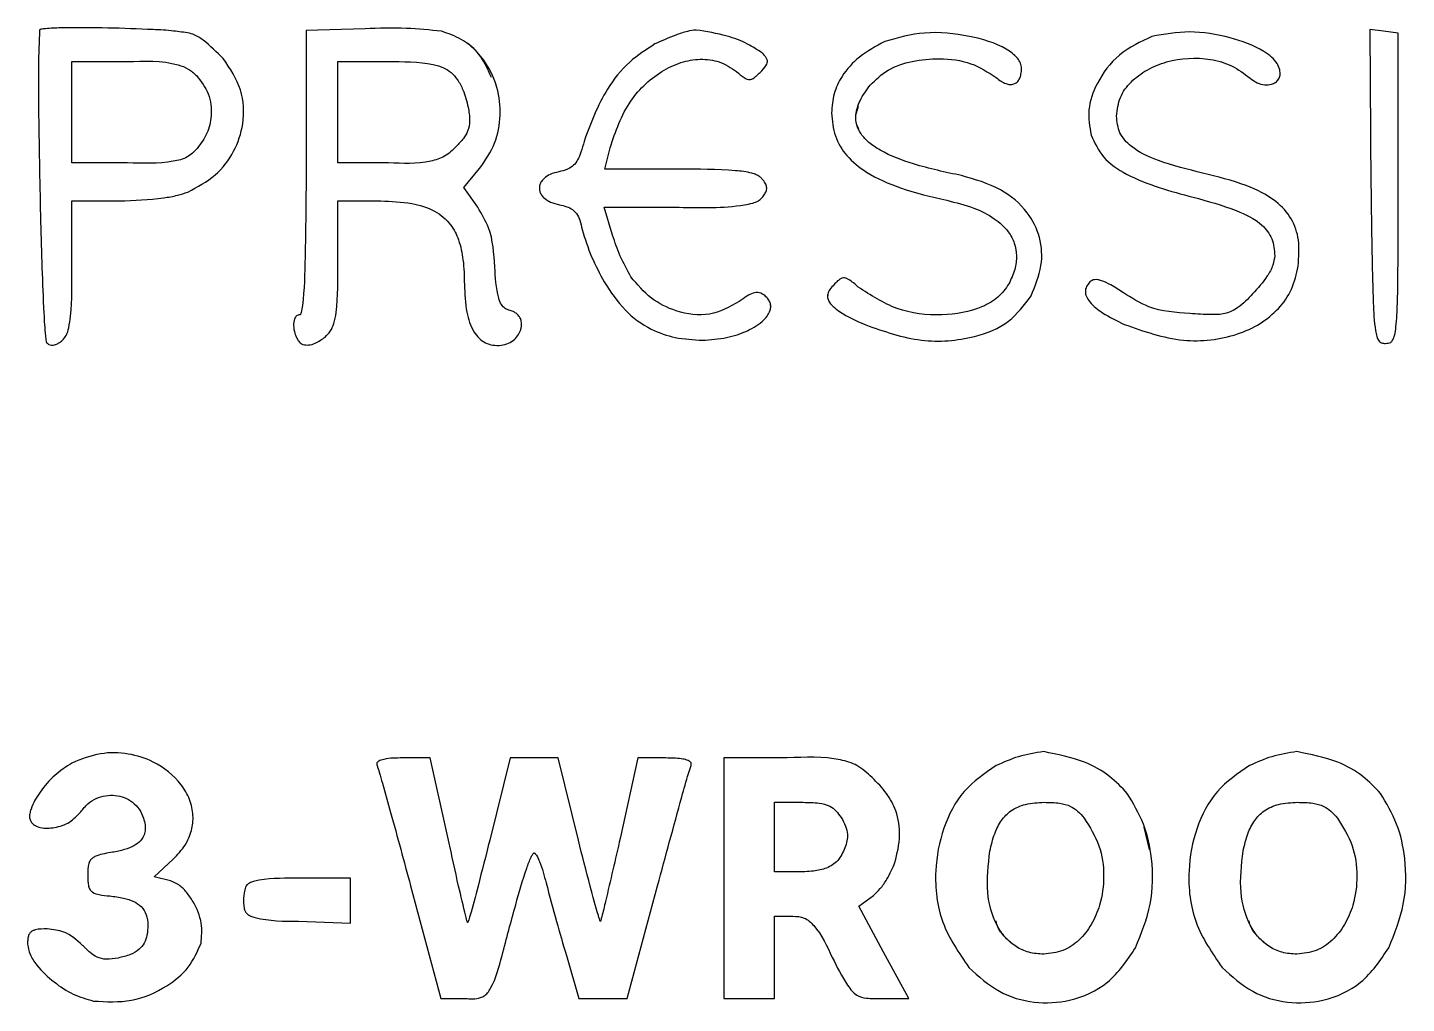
# Model space of a CAD drawing. Header units: millimetres. Extents: x 5 to 292, y 5 to 205.
# Drawn here: x 79.575 to 84.354, y 121.741 to 125.123 of the extents above; entities that cross this region are included whole.
import ezdxf

# ---------------------------------------------------------------- set-up
doc = ezdxf.new("R2010")
doc.units = ezdxf.units.MM

msp = doc.modelspace()

# ---------------------------------------------------------------- linework, layer by layer
at = {"color": 7, "linetype": 'Continuous', "lineweight": 25}
for p, q in [((80.7445, 125.1194), (80.5404, 125.1128)), ((80.5404, 125.1128), (80.5404, 124.6212)), ((84.2754, 125.1106), (84.2272, 125.1172)), ((84.2272, 125.1172), (84.2315, 124.573)), ((84.3259, 125.104), (84.2754, 125.1106)), ((84.3259, 124.5664), (84.3259, 125.104)), ((79.7285, 124.6542), (79.7285, 125.0053)), ((79.7285, 125.0053), (79.9194, 125.0053)), ((80.6502, 124.6542), (80.6502, 125.0053)), ((80.6502, 125.0053), (80.8235, 125.0053)), ((81.5762, 124.6322), (81.5938, 124.7068)), ((79.9216, 124.6542), (79.7285, 124.6542)), ((80.8257, 124.6542), (80.6502, 124.6542)), ((81.0869, 124.5686), (81.1417, 124.6344)), ((81.8352, 124.6322), (81.5762, 124.6322)), ((81.1351, 124.5006), (81.0869, 124.5686)), ((79.7285, 124.5225), (79.8931, 124.5225)), ((79.7285, 124.2943), (79.7285, 124.5225)), ((80.6502, 124.5225), (80.7994, 124.5225)), ((80.6502, 124.3074), (80.6502, 124.5225)), ((81.574, 124.5006), (81.833, 124.5006)), ((81.6026, 124.404), (81.574, 124.5006)), ((80.9705, 122.5914), (80.874, 122.5914)), ((81.0342, 122.3061), (80.9705, 122.5914)), ((81.2471, 122.5914), (81.1768, 122.3061)), ((81.4138, 122.5914), (81.2471, 122.5914)), ((81.4841, 122.3061), (81.4138, 122.5914)), ((81.6903, 122.5914), (81.6289, 122.3127)), ((81.7869, 122.5914), (81.6903, 122.5914)), ((82.2082, 122.5914), (81.9888, 122.5914)), ((81.9888, 122.5914), (81.9888, 121.7575)), ((82.1643, 122.1964), (82.1643, 122.4377)), ((82.1643, 122.4377), (82.2631, 122.4377)), ((83.4633, 122.2741), (83.445, 122.3515)), ((80.0138, 122.1788), (80.0796, 122.2402)), ((80.0708, 122.1656), (80.0138, 122.1788)), ((80.694, 122.1744), (80.5185, 122.1744)), ((80.694, 122.0186), (80.694, 122.1744)), ((82.239, 122.1964), (82.1643, 122.1964)), ((80.9025, 122.1481), (81.0079, 121.7575)), ((81.653, 121.7575), (81.7584, 122.1481)), ((82.4562, 122.0778), (82.5067, 122.1152)), ((82.5418, 121.9177), (82.4562, 122.0778)), ((80.5141, 122.0252), (80.694, 122.0186)), ((82.1643, 122.0427), (82.228, 122.0427)), ((82.1643, 121.7575), (82.1643, 122.0427)), ((81.4424, 121.9067), (81.4862, 121.7575)), ((82.6296, 121.7575), (82.5418, 121.9177)), ((81.0079, 121.7575), (81.0912, 121.7575)), ((81.4862, 121.7575), (81.653, 121.7575)), ((81.9888, 121.7575), (82.1643, 121.7575)), ((82.533, 121.7575), (82.6296, 121.7575))]:
    msp.add_line(p, q, dxfattribs=at)
for points, knots in [([(79.6166, 125.115), (79.6149, 125.0736), (79.6111, 124.9751), (79.614, 124.7529), (79.6189, 124.4672), (79.6267, 124.212), (79.6345, 124.0748), (79.638, 124.0411), (79.6396, 124.0335), (79.6402, 124.0316), (79.6406, 124.0311), (79.6407, 124.0309)], [0, 0, 0, 0, 0.114631, 0.272472, 0.614222, 0.904846, 0.977933, 0.994523, 0.998418, 0.999366, 1, 1, 1, 1]), ([(80.1366, 125.104), (80.1182, 125.1068), (80.0761, 125.1132), (79.9815, 125.1179), (79.8511, 125.1227), (79.7268, 125.1236), (79.6495, 125.1211), (79.6256, 125.1185), (79.6191, 125.1169), (79.6174, 125.116), (79.6169, 125.1157), (79.6166, 125.1153), (79.6166, 125.1151), (79.6166, 125.115)], [0, 0, 0, 0, 0.10733, 0.244331, 0.543942, 0.857755, 0.959194, 0.987949, 0.995967, 0.997449, 0.998623, 0.999364, 1, 1, 1, 1]), ([(80.253, 125.0163), (80.2306, 125.0385), (80.2011, 125.0678), (80.1604, 125.096), (80.1437, 125.1017), (80.1366, 125.104)], [0, 0, 0, 0, 0.641547, 0.848945, 1, 1, 1, 1]), ([(80.253, 125.0163), (80.2306, 125.0385), (80.2011, 125.0678), (80.1604, 125.096), (80.1437, 125.1017), (80.1366, 125.104)], [0, 0, 0, 0, 0.641547, 0.848945, 1, 1, 1, 1]), ([(81.01, 125.1106), (80.9692, 125.1147), (80.8809, 125.1236), (80.7922, 125.1209), (80.7445, 125.1194)], [0, 0, 0, 0, 0.462314, 1, 1, 1, 1]), ([(81.01, 125.1106), (80.9692, 125.1147), (80.8809, 125.1236), (80.7922, 125.1209), (80.7445, 125.1194)], [0, 0, 0, 0, 0.462314, 1, 1, 1, 1]), ([(81.1417, 124.6344), (81.1613, 124.663), (81.1996, 124.7189), (81.2176, 124.8192), (81.2052, 124.9313), (81.1538, 125.0251), (81.0793, 125.0867), (81.0334, 125.1025), (81.01, 125.1106)], [0, 0, 0, 0, 0.176783, 0.345643, 0.51068, 0.751897, 0.873584, 1, 1, 1, 1]), ([(81.1824, 124.9501), (81.1688, 124.9814), (81.1455, 125.0347), (81.0789, 125.0865), (81.0333, 125.1025), (81.01, 125.1106)], [0, 0, 0, 0, 0.410712, 0.699739, 1, 1, 1, 1]), ([(81.8922, 125.115), (81.8822, 125.1137), (81.858, 125.1105), (81.81, 125.0941), (81.7733, 125.0775), (81.7496, 125.0667)], [0, 0, 0, 0, 0.1997498, 0.4838332, 1, 1, 1, 1]), ([(81.8922, 125.115), (81.8822, 125.1137), (81.858, 125.1105), (81.81, 125.0941), (81.7733, 125.0775), (81.7496, 125.0667)], [0, 0, 0, 0, 0.1997498, 0.4838332, 1, 1, 1, 1]), ([(82.1205, 125.036), (82.1041, 125.0467), (82.0664, 125.0713), (81.9894, 125.1), (81.9283, 125.1094), (81.8922, 125.115)], [0, 0, 0, 0, 0.240168, 0.552333, 1, 1, 1, 1]), ([(82.1205, 125.036), (82.1041, 125.0467), (82.0664, 125.0713), (81.9894, 125.1), (81.9283, 125.1094), (81.8922, 125.115)], [0, 0, 0, 0, 0.240168, 0.552333, 1, 1, 1, 1]), ([(83.0202, 124.9811), (83.0194, 124.9874), (83.0178, 125.0006), (83.001, 125.0259), (82.9447, 125.0668), (82.8336, 125.0977), (82.6883, 125.1145), (82.5919, 125.088), (82.5462, 125.0755)], [0, 0, 0, 0, 0.03613, 0.075213, 0.170593, 0.429462, 0.729446, 1, 1, 1, 1]), ([(83.0202, 124.9811), (83.0194, 124.9874), (83.0178, 125.0006), (83.001, 125.0259), (82.9447, 125.0668), (82.8336, 125.0977), (82.6883, 125.1145), (82.5919, 125.088), (82.5462, 125.0755)], [0, 0, 0, 0, 0.03613, 0.075213, 0.170593, 0.429462, 0.729446, 1, 1, 1, 1]), ([(83.4723, 125.0931), (83.4326, 125.0743), (83.3543, 125.0372), (83.2827, 124.9406), (83.2462, 124.8411), (83.2566, 124.7802), (83.2616, 124.7507)], [0, 0, 0, 0, 0.295972, 0.584543, 0.798428, 1, 1, 1, 1]), ([(83.9155, 124.9768), (83.9128, 124.9846), (83.907, 125.0015), (83.8862, 125.0226), (83.8353, 125.0591), (83.7385, 125.0925), (83.6059, 125.1162), (83.5155, 125.1005), (83.4723, 125.0931)], [0, 0, 0, 0, 0.050455, 0.109367, 0.178565, 0.437269, 0.731127, 1, 1, 1, 1]), ([(83.9155, 124.9768), (83.9128, 124.9846), (83.907, 125.0015), (83.8862, 125.0226), (83.8353, 125.0591), (83.7385, 125.0925), (83.6059, 125.1162), (83.5155, 125.1005), (83.4723, 125.0931)], [0, 0, 0, 0, 0.050455, 0.109367, 0.178565, 0.437269, 0.731127, 1, 1, 1, 1]), ([(81.7496, 125.0667), (81.7192, 125.0471), (81.6548, 125.0056), (81.5643, 124.8918), (81.527, 124.7913), (81.5038, 124.7288)], [0, 0, 0, 0, 0.25218, 0.534965, 1, 1, 1, 1]), ([(82.1139, 124.968), (82.1218, 124.9758), (82.1318, 124.9855), (82.139, 125.0002), (82.1399, 125.0085), (82.1367, 125.0172), (82.1298, 125.0265), (82.1238, 125.0326), (82.1205, 125.036)], [0, 0, 0, 0, 0.398244, 0.49915, 0.585307, 0.691861, 0.82562, 1, 1, 1, 1]), ([(82.5462, 125.0755), (82.5157, 125.059), (82.4587, 125.0283), (82.3993, 124.9632), (82.3669, 124.8947), (82.3635, 124.85), (82.3618, 124.8275)], [0, 0, 0, 0, 0.3165251, 0.5916037, 0.7941809, 1, 1, 1, 1]), ([(82.5462, 125.0755), (82.5157, 125.059), (82.4587, 125.0283), (82.3993, 124.9632), (82.3669, 124.8947), (82.3635, 124.85), (82.3618, 124.8275)], [0, 0, 0, 0, 0.316525, 0.591604, 0.794181, 1, 1, 1, 1]), ([(79.9194, 125.0053), (79.9796, 125.008), (80.0525, 125.0113), (80.1329, 124.9819), (80.1516, 124.9652), (80.1608, 124.957)], [0, 0, 0, 0, 0.705215, 0.854394, 1, 1, 1, 1]), ([(80.1301, 124.5532), (80.1634, 124.5708), (80.2277, 124.6049), (80.2937, 124.6912), (80.3281, 124.7941), (80.3226, 124.9135), (80.2766, 124.9814), (80.253, 125.0163)], [0, 0, 0, 0, 0.200571, 0.386962, 0.566686, 0.777351, 1, 1, 1, 1]), ([(80.8235, 125.0053), (80.8764, 125.0057), (80.9417, 125.0061), (81.0156, 124.9867), (81.0344, 124.9738), (81.043, 124.968)], [0, 0, 0, 0, 0.699193, 0.863298, 1, 1, 1, 1]), ([(81.5938, 124.7068), (81.6132, 124.7634), (81.65, 124.8705), (81.7544, 124.9667), (81.8459, 125.0073), (81.9146, 125.0171), (81.9832, 125.0056), (82.0203, 124.9792), (82.0393, 124.9658)], [0, 0, 0, 0, 0.290655, 0.549767, 0.667814, 0.778893, 0.887009, 1, 1, 1, 1]), ([(82.4957, 124.9241), (82.5152, 124.9428), (82.5564, 124.9825), (82.6431, 125.0096), (82.7403, 125.0188), (82.8445, 125.007), (82.9041, 124.9687), (82.9324, 124.9504)], [0, 0, 0, 0, 0.169053, 0.357268, 0.557188, 0.78915, 1, 1, 1, 1]), ([(83.3494, 124.8166), (83.3521, 124.8387), (83.3575, 124.8827), (83.3989, 124.9382), (83.4551, 124.9796), (83.5471, 125.0166), (83.651, 125.0226), (83.7507, 124.9947), (83.7918, 124.9637), (83.8124, 124.9482)], [0, 0, 0, 0, 0.113564, 0.226393, 0.345841, 0.472639, 0.735489, 0.867593, 1, 1, 1, 1]), ([(80.1608, 124.957), (80.1764, 124.9369), (80.2081, 124.8961), (80.2145, 124.822), (80.2007, 124.755), (80.1756, 124.7215), (80.163, 124.7046)], [0, 0, 0, 0, 0.271086, 0.550515, 0.774256, 1, 1, 1, 1]), ([(81.043, 124.968), (81.0506, 124.9598), (81.0672, 124.942), (81.0886, 124.9012), (81.097, 124.8678), (81.1022, 124.8473)], [0, 0, 0, 0, 0.243864, 0.53565, 1, 1, 1, 1]), ([(82.0393, 124.9658), (82.0475, 124.9583), (82.0577, 124.9489), (82.0731, 124.9428), (82.082, 124.943), (82.0915, 124.9477), (82.1022, 124.9564), (82.1096, 124.9638), (82.1139, 124.968)], [0, 0, 0, 0, 0.364762, 0.457838, 0.541313, 0.653241, 0.801477, 1, 1, 1, 1]), ([(82.9324, 124.9504), (82.9379, 124.9458), (82.948, 124.9374), (82.9644, 124.929), (82.9797, 124.9254), (82.9937, 124.927), (83.0055, 124.934), (83.0141, 124.9459), (83.0194, 124.9622), (83.0199, 124.9744), (83.0202, 124.9811)], [0, 0, 0, 0, 0.163464, 0.30096, 0.416695, 0.517725, 0.614844, 0.72081, 0.846615, 1, 1, 1, 1]), ([(83.8124, 124.9482), (83.8205, 124.9423), (83.8357, 124.9311), (83.8618, 124.9242), (83.884, 124.9253), (83.9008, 124.9326), (83.9119, 124.9438), (83.9177, 124.9595), (83.9163, 124.9707), (83.9155, 124.9768)], [0, 0, 0, 0, 0.207932, 0.391706, 0.55353, 0.662769, 0.766325, 0.874048, 1, 1, 1, 1]), ([(82.8117, 124.6103), (82.7561, 124.6221), (82.6597, 124.6427), (82.5516, 124.6834), (82.4922, 124.7227), (82.4636, 124.7523), (82.4473, 124.7856), (82.4441, 124.8265), (82.46, 124.8754), (82.4829, 124.9067), (82.4957, 124.9241)], [0, 0, 0, 0, 0.300392, 0.520401, 0.604175, 0.674208, 0.735675, 0.795798, 0.886334, 1, 1, 1, 1]), ([(81.1022, 124.8473), (81.1047, 124.8317), (81.109, 124.8042), (81.1031, 124.766), (81.0847, 124.7362), (81.0692, 124.7202), (81.0605, 124.7112)], [0, 0, 0, 0, 0.313331, 0.554431, 0.751223, 1, 1, 1, 1]), ([(82.4558, 124.7727), (82.4534, 124.7772), (82.4457, 124.7918), (82.444, 124.8202), (82.4515, 124.8409), (82.4552, 124.8508)], [0, 0, 0, 0, 0.18722, 0.609115, 1, 1, 1, 1]), ([(82.3618, 124.8275), (82.3641, 124.8004), (82.3686, 124.7467), (82.4136, 124.6738), (82.4921, 124.6113), (82.6109, 124.5595), (82.7072, 124.5372), (82.7612, 124.5247)], [0, 0, 0, 0, 0.14839, 0.293087, 0.456207, 0.694921, 1, 1, 1, 1]), ([(83.6478, 124.6191), (83.5964, 124.6317), (83.5105, 124.653), (83.4098, 124.6975), (83.3557, 124.7559), (83.3514, 124.7966), (83.3494, 124.8166)], [0, 0, 0, 0, 0.411726, 0.68887, 0.847479, 1, 1, 1, 1]), ([(83.6478, 124.6191), (83.5964, 124.6317), (83.5105, 124.653), (83.4098, 124.6975), (83.3557, 124.7559), (83.3514, 124.7966), (83.3494, 124.8166)], [0, 0, 0, 0, 0.411726, 0.68887, 0.847479, 1, 1, 1, 1]), ([(83.2616, 124.7507), (83.2739, 124.7239), (83.3003, 124.6665), (83.4254, 124.5856), (83.5361, 124.5564), (83.6149, 124.5357)], [0, 0, 0, 0, 0.2022718, 0.4324416, 1, 1, 1, 1]), ([(80.163, 124.7046), (80.1522, 124.6935), (80.1293, 124.67), (80.0436, 124.6507), (79.9742, 124.6527), (79.9216, 124.6542)], [0, 0, 0, 0, 0.179045, 0.378712, 1, 1, 1, 1]), ([(80.163, 124.7046), (80.1522, 124.6935), (80.1293, 124.67), (80.0436, 124.6507), (79.9742, 124.6527), (79.9216, 124.6542)], [0, 0, 0, 0, 0.179045, 0.378712, 1, 1, 1, 1]), ([(81.0605, 124.7112), (81.0479, 124.6987), (81.0229, 124.674), (80.9409, 124.6497), (80.8748, 124.6523), (80.8257, 124.6542)], [0, 0, 0, 0, 0.210546, 0.413965, 1, 1, 1, 1]), ([(81.0605, 124.7112), (81.0479, 124.6987), (81.0229, 124.674), (80.9409, 124.6497), (80.8748, 124.6523), (80.8257, 124.6542)], [0, 0, 0, 0, 0.210546, 0.413965, 1, 1, 1, 1]), ([(81.5038, 124.7288), (81.5005, 124.7163), (81.4946, 124.6944), (81.4833, 124.6661), (81.468, 124.6445), (81.4447, 124.63), (81.4262, 124.6258), (81.416, 124.6234)], [0, 0, 0, 0, 0.261689, 0.459193, 0.615948, 0.79015, 1, 1, 1, 1]), ([(81.5038, 124.7288), (81.5005, 124.7163), (81.4946, 124.6944), (81.4833, 124.6661), (81.468, 124.6445), (81.4447, 124.63), (81.4262, 124.6258), (81.416, 124.6234)], [0, 0, 0, 0, 0.261689, 0.459193, 0.615948, 0.79015, 1, 1, 1, 1]), ([(80.5404, 124.6212), (80.5397, 124.5233), (80.5386, 124.3697), (80.5339, 124.2073), (80.525, 124.1418), (80.5218, 124.1309), (80.5201, 124.1283), (80.5191, 124.1276), (80.5187, 124.1275), (80.5185, 124.1275)], [0, 0, 0, 0, 0.592986, 0.92939, 0.979869, 0.993294, 0.997274, 0.998734, 1, 1, 1, 1]), ([(81.416, 124.6234), (81.406, 124.6209), (81.3878, 124.6164), (81.3675, 124.6038), (81.3559, 124.5907), (81.35, 124.5788), (81.3482, 124.5664), (81.3503, 124.5539), (81.3565, 124.542), (81.3686, 124.529), (81.3894, 124.5164), (81.4079, 124.5118), (81.4182, 124.5093)], [0, 0, 0, 0, 0.161219, 0.29174, 0.365803, 0.432698, 0.495915, 0.559358, 0.626925, 0.702103, 0.835152, 1, 1, 1, 1]), ([(82.1205, 124.5993), (82.1178, 124.602), (82.112, 124.6078), (82.0997, 124.6141), (82.0722, 124.6231), (81.9831, 124.6326), (81.8996, 124.6324), (81.8352, 124.6322)], [0, 0, 0, 0, 0.038645, 0.084047, 0.140401, 0.335928, 1, 1, 1, 1]), ([(82.1205, 124.5993), (82.1178, 124.602), (82.112, 124.6078), (82.0997, 124.6141), (82.0722, 124.6231), (81.9831, 124.6326), (81.8996, 124.6324), (81.8352, 124.6322)], [0, 0, 0, 0, 0.038645, 0.084047, 0.140401, 0.335928, 1, 1, 1, 1]), ([(83.0531, 124.1933), (83.0675, 124.2276), (83.0947, 124.2922), (83.0889, 124.3968), (83.0407, 124.493), (82.9446, 124.573), (82.8583, 124.5972), (82.8117, 124.6103)], [0, 0, 0, 0, 0.193529, 0.364835, 0.532339, 0.747133, 1, 1, 1, 1]), ([(83.9792, 124.2965), (83.9815, 124.3267), (83.9858, 124.3829), (83.9596, 124.4641), (83.8954, 124.5325), (83.7875, 124.5848), (83.6987, 124.6066), (83.6478, 124.6191)], [0, 0, 0, 0, 0.173071, 0.321948, 0.474783, 0.698788, 1, 1, 1, 1]), ([(82.1205, 124.5335), (82.124, 124.5379), (82.1302, 124.5456), (82.1364, 124.558), (82.1376, 124.5712), (82.1316, 124.5855), (82.1245, 124.5943), (82.1205, 124.5993)], [0, 0, 0, 0, 0.224927, 0.398592, 0.547593, 0.740985, 1, 1, 1, 1]), ([(84.2315, 124.573), (84.2325, 124.491), (84.234, 124.3564), (84.2383, 124.1898), (84.2423, 124.0978), (84.2508, 124.0547), (84.2559, 124.0413), (84.2618, 124.0337), (84.2702, 124.0289), (84.2773, 124.0288), (84.282, 124.0287)], [0, 0, 0, 0, 0.43617, 0.716348, 0.887939, 0.924866, 0.949817, 0.963483, 0.975188, 1, 1, 1, 1]), ([(84.282, 124.0287), (84.2852, 124.0288), (84.2913, 124.0288), (84.3005, 124.0318), (84.3089, 124.0414), (84.3147, 124.0603), (84.3208, 124.1029), (84.3243, 124.192), (84.3259, 124.3519), (84.3259, 124.4852), (84.3259, 124.5664)], [0, 0, 0, 0, 0.017313, 0.032804, 0.050234, 0.08344, 0.137683, 0.282349, 0.562641, 1, 1, 1, 1]), ([(79.8931, 124.5225), (79.9443, 124.5246), (80.0121, 124.5273), (80.0913, 124.5401), (80.1185, 124.5493), (80.1301, 124.5532)], [0, 0, 0, 0, 0.640934, 0.84807, 1, 1, 1, 1]), ([(80.7994, 124.5225), (80.8352, 124.5211), (80.899, 124.5187), (80.9848, 124.4937), (81.0421, 124.4461), (81.0723, 124.3845), (81.0871, 124.3136), (81.0884, 124.2615), (81.089, 124.2328)], [0, 0, 0, 0, 0.224006, 0.398939, 0.549568, 0.674227, 0.821025, 1, 1, 1, 1]), ([(81.4182, 124.5093), (81.4269, 124.5073), (81.4426, 124.5037), (81.4634, 124.4939), (81.4797, 124.4781), (81.4909, 124.4539), (81.4949, 124.4346), (81.4972, 124.4237)], [0, 0, 0, 0, 0.210762, 0.380914, 0.53533, 0.73762, 1, 1, 1, 1]), ([(81.833, 124.5006), (81.9092, 124.4987), (81.9952, 124.4967), (82.0858, 124.5137), (82.1072, 124.5212), (82.1165, 124.5297), (82.1205, 124.5335)], [0, 0, 0, 0, 0.773024, 0.872513, 0.944633, 1, 1, 1, 1]), ([(82.7612, 124.5247), (82.7928, 124.5169), (82.8503, 124.5027), (82.9237, 124.4662), (82.9722, 124.423), (82.9973, 124.3768), (83.0049, 124.3313), (82.9982, 124.2824), (82.9839, 124.2515), (82.9763, 124.235)], [0, 0, 0, 0, 0.2239079, 0.4084368, 0.5614984, 0.6642532, 0.7657685, 0.8751334, 1, 1, 1, 1]), ([(83.6149, 124.5357), (83.6652, 124.5219), (83.7483, 124.4991), (83.8458, 124.4532), (83.8936, 124.3924), (83.8965, 124.352), (83.898, 124.3316)], [0, 0, 0, 0, 0.415174, 0.684755, 0.840572, 1, 1, 1, 1]), ([(81.1944, 124.2943), (81.1915, 124.3405), (81.1869, 124.4143), (81.1492, 124.4771), (81.1351, 124.5006)], [0, 0, 0, 0, 0.626847, 1, 1, 1, 1]), ([(81.1944, 124.2943), (81.1915, 124.3405), (81.1869, 124.4143), (81.1492, 124.4771), (81.1351, 124.5006)], [0, 0, 0, 0, 0.626847, 1, 1, 1, 1]), ([(81.4972, 124.4237), (81.5072, 124.3917), (81.5268, 124.3285), (81.5584, 124.2703), (81.574, 124.2416)], [0, 0, 0, 0, 0.506502, 1, 1, 1, 1]), ([(81.6662, 124.2592), (81.6532, 124.2829), (81.6276, 124.3293), (81.6108, 124.3795), (81.6026, 124.404)], [0, 0, 0, 0, 0.511275, 1, 1, 1, 1]), ([(81.6662, 124.2592), (81.6532, 124.2829), (81.6276, 124.3293), (81.6108, 124.3795), (81.6026, 124.404)], [0, 0, 0, 0, 0.511275, 1, 1, 1, 1]), ([(83.898, 124.3316), (83.8962, 124.3208), (83.8922, 124.2961), (83.8662, 124.2504), (83.839, 124.2199), (83.8212, 124.1999)], [0, 0, 0, 0, 0.209371, 0.481708, 1, 1, 1, 1]), ([(83.898, 124.3316), (83.8962, 124.3208), (83.8922, 124.2961), (83.8662, 124.2504), (83.839, 124.2199), (83.8212, 124.1999)], [0, 0, 0, 0, 0.209371, 0.481708, 1, 1, 1, 1]), ([(79.6956, 124.0397), (79.7002, 124.0449), (79.7112, 124.0572), (79.7191, 124.087), (79.7295, 124.166), (79.7289, 124.237), (79.7285, 124.2943)], [0, 0, 0, 0, 0.079375, 0.187545, 0.344864, 1, 1, 1, 1]), ([(80.6063, 124.0507), (80.6126, 124.0572), (80.6258, 124.0706), (80.6388, 124.1002), (80.652, 124.1793), (80.651, 124.2499), (80.6502, 124.3074)], [0, 0, 0, 0, 0.101624, 0.209967, 0.355366, 1, 1, 1, 1]), ([(81.2471, 124.1429), (81.2411, 124.1447), (81.2292, 124.1484), (81.215, 124.1644), (81.1988, 124.2129), (81.1964, 124.2577), (81.1944, 124.2943)], [0, 0, 0, 0, 0.1083303, 0.2159072, 0.3594802, 1, 1, 1, 1]), ([(81.2471, 124.1429), (81.2411, 124.1447), (81.2292, 124.1484), (81.215, 124.1644), (81.1988, 124.2129), (81.1964, 124.2577), (81.1944, 124.2943)], [0, 0, 0, 0, 0.10833, 0.215907, 0.35948, 1, 1, 1, 1]), ([(83.3757, 124.0946), (83.4433, 124.0707), (83.5707, 124.0257), (83.7385, 124.0445), (83.8477, 124.0939), (83.9128, 124.1467), (83.9611, 124.2153), (83.9731, 124.2691), (83.9792, 124.2965)], [0, 0, 0, 0, 0.290051, 0.547108, 0.664758, 0.776598, 0.886289, 1, 1, 1, 1]), ([(81.089, 124.2328), (81.0902, 124.2006), (81.0921, 124.1444), (81.1126, 124.08), (81.1388, 124.0458), (81.1615, 124.0295), (81.1881, 124.0209), (81.2067, 124.0217), (81.2163, 124.0222)], [0, 0, 0, 0, 0.345013, 0.602161, 0.706471, 0.802076, 0.89714, 1, 1, 1, 1]), ([(81.574, 124.2416), (81.5963, 124.2072), (81.6389, 124.1415), (81.7279, 124.0776), (81.8214, 124.0445), (81.8825, 124.0414), (81.9142, 124.0397)], [0, 0, 0, 0, 0.2933393, 0.5607509, 0.7722496, 1, 1, 1, 1]), ([(82.0415, 124.1736), (82.008, 124.1552), (81.94, 124.1179), (81.8272, 124.1344), (81.7318, 124.1818), (81.6885, 124.2329), (81.6662, 124.2592)], [0, 0, 0, 0, 0.262119, 0.533441, 0.760198, 1, 1, 1, 1]), ([(82.0415, 124.1736), (82.008, 124.1552), (81.94, 124.1179), (81.8272, 124.1344), (81.7318, 124.1818), (81.6885, 124.2329), (81.6662, 124.2592)], [0, 0, 0, 0, 0.262119, 0.533441, 0.760198, 1, 1, 1, 1]), ([(82.3706, 124.2328), (82.3654, 124.2273), (82.3561, 124.2174), (82.3481, 124.2014), (82.3472, 124.187), (82.3517, 124.1745), (82.361, 124.1622), (82.3999, 124.1281), (82.4429, 124.109), (82.4803, 124.0924)], [0, 0, 0, 0, 0.10353, 0.185107, 0.239181, 0.295887, 0.363188, 0.446727, 1, 1, 1, 1]), ([(82.3706, 124.2328), (82.3655, 124.2273), (82.3564, 124.2174), (82.3482, 124.2027), (82.3482, 124.1942), (82.3482, 124.1918)], [0, 0, 0, 0, 0.473011, 0.845721, 1, 1, 1, 1]), ([(82.454, 124.224), (82.4433, 124.2336), (82.4301, 124.2454), (82.4118, 124.2549), (82.402, 124.2564), (82.3918, 124.2528), (82.3815, 124.2442), (82.3746, 124.237), (82.3706, 124.2328)], [0, 0, 0, 0, 0.4204173, 0.5226998, 0.6056465, 0.7042774, 0.8302136, 1, 1, 1, 1]), ([(82.454, 124.224), (82.4433, 124.2336), (82.4301, 124.2454), (82.4118, 124.2549), (82.402, 124.2564), (82.3918, 124.2528), (82.3815, 124.2442), (82.3746, 124.237), (82.3706, 124.2328)], [0, 0, 0, 0, 0.4204173, 0.5226998, 0.6056465, 0.7042774, 0.8302136, 1, 1, 1, 1]), ([(82.9763, 124.235), (82.9647, 124.2188), (82.9407, 124.1851), (82.8614, 124.1406), (82.7401, 124.1201), (82.5852, 124.1384), (82.4975, 124.1956), (82.454, 124.224)], [0, 0, 0, 0, 0.102611, 0.212734, 0.461451, 0.732903, 1, 1, 1, 1]), ([(82.9763, 124.235), (82.9647, 124.2188), (82.9407, 124.1851), (82.8614, 124.1406), (82.7401, 124.1201), (82.5852, 124.1384), (82.4975, 124.1956), (82.454, 124.224)], [0, 0, 0, 0, 0.102611, 0.212734, 0.461451, 0.732903, 1, 1, 1, 1]), ([(83.2572, 124.2416), (83.2528, 124.2366), (83.2445, 124.2271), (83.24, 124.2085), (83.2445, 124.1896), (83.263, 124.162), (83.3075, 124.1282), (83.3504, 124.107), (83.3757, 124.0946)], [0, 0, 0, 0, 0.090338, 0.168874, 0.250272, 0.347518, 0.615632, 1, 1, 1, 1]), ([(83.3735, 124.2043), (83.3592, 124.2136), (83.3349, 124.2293), (83.3047, 124.2443), (83.2852, 124.2494), (83.274, 124.2499), (83.2643, 124.2475), (83.2595, 124.2435), (83.2572, 124.2416)], [0, 0, 0, 0, 0.394385, 0.672328, 0.774695, 0.858376, 0.930396, 1, 1, 1, 1]), ([(83.3735, 124.2043), (83.3592, 124.2136), (83.3349, 124.2293), (83.3047, 124.2443), (83.2852, 124.2494), (83.274, 124.2499), (83.2643, 124.2475), (83.2595, 124.2435), (83.2572, 124.2416)], [0, 0, 0, 0, 0.394385, 0.672328, 0.774695, 0.858376, 0.930396, 1, 1, 1, 1]), ([(81.9142, 124.0397), (81.9424, 124.0415), (81.9959, 124.0448), (82.0687, 124.0693), (82.1173, 124.0983), (82.1412, 124.126), (82.1492, 124.1422), (82.1515, 124.1571), (82.1492, 124.1702), (82.1425, 124.1829), (82.1353, 124.1897), (82.1314, 124.1933)], [0, 0, 0, 0, 0.260172, 0.493389, 0.705376, 0.772065, 0.829903, 0.869798, 0.909097, 0.951307, 1, 1, 1, 1]), ([(82.1314, 124.1933), (82.1251, 124.1978), (82.1126, 124.2067), (82.0884, 124.2038), (82.0654, 124.1913), (82.0503, 124.1801), (82.0415, 124.1736)], [0, 0, 0, 0, 0.224171, 0.441471, 0.675039, 1, 1, 1, 1]), ([(82.1314, 124.1933), (82.1251, 124.1978), (82.1126, 124.2067), (82.0884, 124.2038), (82.0654, 124.1913), (82.0503, 124.1801), (82.0415, 124.1736)], [0, 0, 0, 0, 0.2241712, 0.4414707, 0.6750391, 1, 1, 1, 1]), ([(82.1466, 124.1392), (82.1475, 124.1409), (82.1504, 124.1464), (82.1512, 124.1571), (82.1503, 124.167), (82.1477, 124.1717), (82.1471, 124.1726)], [0, 0, 0, 0, 0.164536, 0.537849, 0.90558, 1, 1, 1, 1]), ([(82.4803, 124.0924), (82.544, 124.0702), (82.6663, 124.0275), (82.8403, 124.0409), (82.9793, 124.0943), (83.0293, 124.1613), (83.0531, 124.1933)], [0, 0, 0, 0, 0.317507, 0.609304, 0.813757, 1, 1, 1, 1]), ([(83.6039, 124.1319), (83.5549, 124.1354), (83.4717, 124.1413), (83.4021, 124.186), (83.3735, 124.2043)], [0, 0, 0, 0, 0.589912, 1, 1, 1, 1]), ([(83.6039, 124.1319), (83.5549, 124.1354), (83.4717, 124.1413), (83.4021, 124.186), (83.3735, 124.2043)], [0, 0, 0, 0, 0.589912, 1, 1, 1, 1]), ([(83.8212, 124.1999), (83.8052, 124.183), (83.7778, 124.1541), (83.7264, 124.1283), (83.6685, 124.1278), (83.6282, 124.1303), (83.6039, 124.1319)], [0, 0, 0, 0, 0.2884, 0.495014, 0.695663, 1, 1, 1, 1]), ([(83.8212, 124.1999), (83.8052, 124.183), (83.7778, 124.1541), (83.7264, 124.1283), (83.6685, 124.1278), (83.6282, 124.1303), (83.6039, 124.1319)], [0, 0, 0, 0, 0.2884, 0.495014, 0.695663, 1, 1, 1, 1]), ([(80.5185, 124.1275), (80.5164, 124.1273), (80.5124, 124.127), (80.5072, 124.1239), (80.5031, 124.1193), (80.4978, 124.1085), (80.496, 124.0891), (80.4997, 124.0664), (80.5073, 124.0472), (80.5162, 124.0327), (80.5252, 124.027), (80.5295, 124.0243)], [0, 0, 0, 0, 0.049286, 0.095421, 0.143158, 0.195341, 0.382598, 0.600556, 0.745896, 0.880187, 1, 1, 1, 1]), ([(81.2163, 124.0222), (81.225, 124.0239), (81.2417, 124.0273), (81.2626, 124.0411), (81.2796, 124.0611), (81.2877, 124.0837), (81.287, 124.1041), (81.2823, 124.1178), (81.2738, 124.1291), (81.2619, 124.138), (81.2522, 124.1412), (81.2471, 124.1429)], [0, 0, 0, 0, 0.148939, 0.284952, 0.412437, 0.589167, 0.672592, 0.754266, 0.828549, 0.908736, 1, 1, 1, 1]), ([(79.6407, 124.0309), (79.6432, 124.0288), (79.6483, 124.0246), (79.6582, 124.0221), (79.6697, 124.0234), (79.6828, 124.0292), (79.691, 124.036), (79.6956, 124.0397)], [0, 0, 0, 0, 0.160211, 0.315204, 0.482432, 0.714625, 1, 1, 1, 1]), ([(80.5295, 124.0243), (80.536, 124.0235), (80.5505, 124.0217), (80.5779, 124.0305), (80.5953, 124.0429), (80.6063, 124.0507)], [0, 0, 0, 0, 0.234287, 0.51995, 1, 1, 1, 1]), ([(80.0796, 122.2402), (80.0943, 122.2559), (80.1219, 122.2851), (80.1452, 122.3385), (80.1511, 122.3937), (80.1385, 122.449), (80.0981, 122.5193), (80.0231, 122.5782), (79.9232, 122.6097), (79.8238, 122.6119), (79.7612, 122.5869), (79.7285, 122.5738)], [0, 0, 0, 0, 0.091164, 0.170413, 0.243621, 0.324556, 0.407988, 0.586189, 0.714679, 0.851086, 1, 1, 1, 1]), ([(82.5023, 122.5233), (82.4857, 122.5388), (82.4541, 122.568), (82.3523, 122.5989), (82.2702, 122.5946), (82.2082, 122.5914)], [0, 0, 0, 0, 0.215324, 0.408216, 1, 1, 1, 1]), ([(82.5023, 122.5233), (82.4857, 122.5388), (82.4541, 122.568), (82.3523, 122.5989), (82.2702, 122.5946), (82.2082, 122.5914)], [0, 0, 0, 0, 0.215324, 0.408216, 1, 1, 1, 1]), ([(83.097, 122.6133), (83.0675, 122.6088), (83.0104, 122.6), (82.9578, 122.5764), (82.9324, 122.565)], [0, 0, 0, 0, 0.517449, 1, 1, 1, 1]), ([(83.097, 122.6133), (83.0675, 122.6088), (83.0104, 122.6), (82.9578, 122.5764), (82.9324, 122.565)], [0, 0, 0, 0, 0.517449, 1, 1, 1, 1]), ([(83.3867, 122.4685), (83.3671, 122.4891), (83.3245, 122.534), (83.2259, 122.5881), (83.1451, 122.6039), (83.097, 122.6133)], [0, 0, 0, 0, 0.257009, 0.558187, 1, 1, 1, 1]), ([(83.3867, 122.4685), (83.3671, 122.4891), (83.3245, 122.534), (83.2259, 122.5881), (83.1451, 122.6039), (83.097, 122.6133)], [0, 0, 0, 0, 0.257009, 0.558187, 1, 1, 1, 1]), ([(83.9748, 122.6133), (83.9453, 122.6088), (83.8882, 122.6), (83.8356, 122.5764), (83.8102, 122.565)], [0, 0, 0, 0, 0.517449, 1, 1, 1, 1]), ([(83.9748, 122.6133), (83.9453, 122.6088), (83.8882, 122.6), (83.8356, 122.5764), (83.8102, 122.565)], [0, 0, 0, 0, 0.517449, 1, 1, 1, 1]), ([(84.2645, 122.4685), (84.2449, 122.4891), (84.2023, 122.534), (84.1037, 122.5881), (84.0229, 122.6039), (83.9748, 122.6133)], [0, 0, 0, 0, 0.257009, 0.558187, 1, 1, 1, 1]), ([(84.2645, 122.4685), (84.2449, 122.4891), (84.2023, 122.534), (84.1037, 122.5881), (84.0229, 122.6039), (83.9748, 122.6133)], [0, 0, 0, 0, 0.257009, 0.558187, 1, 1, 1, 1]), ([(79.7285, 122.5738), (79.708, 122.5605), (79.6658, 122.5329), (79.6193, 122.477), (79.5908, 122.4304), (79.5823, 122.3989), (79.5809, 122.384), (79.5843, 122.3757), (79.5858, 122.3719)], [0, 0, 0, 0, 0.279627, 0.577038, 0.831762, 0.898087, 0.953462, 1, 1, 1, 1]), ([(80.874, 122.5914), (80.8523, 122.5913), (80.8272, 122.5913), (80.8003, 122.5844), (80.7927, 122.5812), (80.7881, 122.5775), (80.7859, 122.5741), (80.7852, 122.5712), (80.7852, 122.5681), (80.7859, 122.5661), (80.7862, 122.565)], [0, 0, 0, 0, 0.636238, 0.738925, 0.818759, 0.880032, 0.90964, 0.937993, 0.96744, 1, 1, 1, 1]), ([(80.7862, 122.565), (80.7888, 122.5573), (80.7954, 122.5371), (80.8107, 122.4827), (80.8477, 122.3517), (80.8797, 122.2329), (80.9025, 122.1481)], [0, 0, 0, 0, 0.056603, 0.147261, 0.391304, 1, 1, 1, 1]), ([(81.7584, 122.1481), (81.7864, 122.251), (81.8219, 122.381), (81.8602, 122.5201), (81.8717, 122.5559), (81.8747, 122.565)], [0, 0, 0, 0, 0.739272, 0.933737, 1, 1, 1, 1]), ([(81.8747, 122.565), (81.875, 122.5661), (81.8756, 122.5681), (81.8757, 122.5712), (81.875, 122.5741), (81.8727, 122.5777), (81.8677, 122.5815), (81.8568, 122.5859), (81.8295, 122.5909), (81.805, 122.5912), (81.7869, 122.5914)], [0, 0, 0, 0, 0.032548, 0.061984, 0.090327, 0.119924, 0.18598, 0.273668, 0.466112, 1, 1, 1, 1]), ([(82.9324, 122.565), (82.8926, 122.5377), (82.8123, 122.4826), (82.7434, 122.3477), (82.7144, 122.1914), (82.7339, 122.0156), (82.8032, 121.9153), (82.838, 121.865)], [0, 0, 0, 0, 0.178788, 0.360615, 0.548538, 0.773351, 1, 1, 1, 1]), ([(83.8102, 122.565), (83.7704, 122.5377), (83.6901, 122.4826), (83.6211, 122.3477), (83.5922, 122.1914), (83.6117, 122.0156), (83.681, 121.9153), (83.7158, 121.865)], [0, 0, 0, 0, 0.178788, 0.360615, 0.548538, 0.773351, 1, 1, 1, 1]), ([(82.5813, 122.2293), (82.589, 122.2602), (82.6038, 122.3193), (82.5899, 122.4036), (82.5542, 122.4723), (82.5201, 122.5058), (82.5023, 122.5233)], [0, 0, 0, 0, 0.293248, 0.559028, 0.770156, 1, 1, 1, 1]), ([(79.7592, 122.4048), (79.7669, 122.4145), (79.7817, 122.4334), (79.8123, 122.452), (79.845, 122.4618), (79.8785, 122.4628), (79.9107, 122.4553), (79.9395, 122.4393), (79.9636, 122.415), (79.9721, 122.3938), (79.9765, 122.3829)], [0, 0, 0, 0, 0.135941, 0.264124, 0.388348, 0.510222, 0.630319, 0.7496, 0.870885, 1, 1, 1, 1]), ([(83.4152, 121.933), (83.4353, 121.9829), (83.4754, 122.0823), (83.477, 122.232), (83.4489, 122.3643), (83.4073, 122.434), (83.3867, 122.4685)], [0, 0, 0, 0, 0.285797, 0.568439, 0.786409, 1, 1, 1, 1]), ([(84.293, 121.933), (84.3131, 121.9829), (84.3532, 122.0823), (84.3548, 122.232), (84.3267, 122.3643), (84.2851, 122.434), (84.2645, 122.4685)], [0, 0, 0, 0, 0.2857974, 0.5684393, 0.7864095, 1, 1, 1, 1]), ([(79.5858, 122.3719), (79.59, 122.367), (79.5987, 122.3565), (79.6281, 122.3465), (79.6704, 122.3484), (79.722, 122.3653), (79.747, 122.3918), (79.7592, 122.4048)], [0, 0, 0, 0, 0.096693, 0.203033, 0.454256, 0.732895, 1, 1, 1, 1]), ([(82.2631, 122.4377), (82.2815, 122.4375), (82.3128, 122.4372), (82.3527, 122.4278), (82.3787, 122.4087), (82.3892, 122.3932), (82.3948, 122.3851)], [0, 0, 0, 0, 0.368516, 0.627608, 0.80389, 1, 1, 1, 1]), ([(82.9105, 122.2688), (82.9152, 122.2891), (82.9238, 122.3263), (82.9478, 122.3747), (82.9838, 122.4122), (83.0365, 122.435), (83.0771, 122.4368), (83.0992, 122.4377)], [0, 0, 0, 0, 0.221889, 0.405943, 0.569121, 0.765533, 1, 1, 1, 1]), ([(83.0992, 122.4377), (83.1169, 122.4375), (83.1479, 122.4372), (83.1881, 122.4269), (83.2167, 122.4074), (83.2302, 122.3914), (83.2374, 122.3829)], [0, 0, 0, 0, 0.341368, 0.59754, 0.785226, 1, 1, 1, 1]), ([(83.7883, 122.2688), (83.793, 122.2891), (83.8016, 122.3263), (83.8256, 122.3747), (83.8616, 122.4122), (83.9143, 122.435), (83.9549, 122.4368), (83.977, 122.4377)], [0, 0, 0, 0, 0.221889, 0.405943, 0.569121, 0.765533, 1, 1, 1, 1]), ([(83.977, 122.4377), (83.9947, 122.4375), (84.0257, 122.4372), (84.0658, 122.4269), (84.0945, 122.4074), (84.108, 122.3914), (84.1152, 122.3829)], [0, 0, 0, 0, 0.3413683, 0.5975396, 0.7852264, 1, 1, 1, 1]), ([(79.9765, 122.3829), (79.9787, 122.3752), (79.9828, 122.3608), (79.9832, 122.3392), (79.9779, 122.32), (79.9651, 122.3014), (79.9423, 122.285), (79.9088, 122.272), (79.8831, 122.2671), (79.8689, 122.2644)], [0, 0, 0, 0, 0.1265094, 0.2359134, 0.3358998, 0.4362963, 0.5869295, 0.7717949, 1, 1, 1, 1]), ([(82.3948, 122.3851), (82.4005, 122.3754), (82.4113, 122.3575), (82.4179, 122.3293), (82.416, 122.3032), (82.4107, 122.2879), (82.4079, 122.2797)], [0, 0, 0, 0, 0.3024095, 0.5626136, 0.7681482, 1, 1, 1, 1]), ([(83.2374, 122.3829), (83.2568, 122.3519), (83.2951, 122.2907), (83.3096, 122.1834), (83.2971, 122.0896), (83.2652, 122.0136), (83.2222, 121.9584), (83.1647, 121.9186), (83.1198, 121.9136), (83.097, 121.9111)], [0, 0, 0, 0, 0.1832238, 0.3617122, 0.5345239, 0.6577786, 0.7740893, 0.8855798, 1, 1, 1, 1]), ([(84.1152, 122.3829), (84.1346, 122.3519), (84.1729, 122.2907), (84.1874, 122.1834), (84.1749, 122.0896), (84.143, 122.0136), (84.1, 121.9584), (84.0425, 121.9186), (83.9976, 121.9136), (83.9748, 121.9111)], [0, 0, 0, 0, 0.183224, 0.361712, 0.534524, 0.657779, 0.774089, 0.88558, 1, 1, 1, 1]), ([(81.6289, 122.3127), (81.6122, 122.2398), (81.5914, 122.1491), (81.5688, 122.0546), (81.5629, 122.032), (81.5614, 122.0267), (81.561, 122.0255), (81.5609, 122.0252)], [0, 0, 0, 0, 0.758668, 0.944936, 0.986738, 0.996375, 1, 1, 1, 1]), ([(79.8689, 122.2644), (79.8506, 122.2615), (79.8275, 122.258), (79.8026, 122.2469), (79.7923, 122.238), (79.786, 122.2245), (79.7835, 122.2064), (79.7834, 122.193), (79.7833, 122.1854)], [0, 0, 0, 0, 0.408104, 0.511608, 0.598733, 0.702983, 0.8315, 1, 1, 1, 1]), ([(81.1, 122.0208), (81.1, 122.0208), (81.1, 122.0208), (81.1, 122.0208), (81.0999, 122.0208), (81.0998, 122.0209), (81.0996, 122.0214), (81.0969, 122.0288), (81.087, 122.071), (81.0642, 122.1653), (81.0455, 122.2531), (81.0342, 122.3061)], [0, 0, 0, 0, 0.000069, 0.000149, 0.000246, 0.000546, 0.00166, 0.00577, 0.080764, 0.445211, 1, 1, 1, 1]), ([(81.1768, 122.3061), (81.1634, 122.2532), (81.141, 122.1655), (81.117, 122.0722), (81.1045, 122.0307), (81.1017, 122.0233), (81.1007, 122.0214), (81.1003, 122.0209), (81.1001, 122.0208), (81.1001, 122.0208), (81.1, 122.0208)], [0, 0, 0, 0, 0.554008, 0.917856, 0.97748, 0.993465, 0.997845, 0.999281, 0.999674, 1, 1, 1, 1]), ([(81.1768, 122.3061), (81.1634, 122.2532), (81.141, 122.1655), (81.117, 122.0722), (81.1045, 122.0307), (81.1017, 122.0233), (81.1007, 122.0214), (81.1003, 122.0209), (81.1001, 122.0208), (81.1001, 122.0208), (81.1, 122.0208)], [0, 0, 0, 0, 0.554008, 0.917856, 0.97748, 0.993465, 0.997845, 0.999281, 0.999674, 1, 1, 1, 1]), ([(81.2668, 122.0822), (81.2787, 122.1248), (81.2944, 122.1808), (81.316, 122.2392), (81.3246, 122.2563), (81.3279, 122.2608), (81.3294, 122.2619), (81.3299, 122.2621), (81.3303, 122.2622), (81.3304, 122.2622)], [0, 0, 0, 0, 0.690913, 0.907652, 0.970256, 0.990585, 0.994258, 0.997349, 1, 1, 1, 1]), ([(81.3304, 122.2622), (81.3308, 122.2621), (81.3316, 122.262), (81.3331, 122.2611), (81.3358, 122.2587), (81.3423, 122.2492), (81.3571, 122.2163), (81.3656, 122.1837), (81.3721, 122.159)], [0, 0, 0, 0, 0.00976, 0.021549, 0.045432, 0.105944, 0.323782, 1, 1, 1, 1]), ([(81.5609, 122.0252), (81.5609, 122.0252), (81.5608, 122.0251), (81.5608, 122.0251), (81.5608, 122.0251), (81.5607, 122.0251), (81.5607, 122.0251), (81.5606, 122.0251), (81.5606, 122.0252), (81.5603, 122.0254), (81.5589, 122.0281), (81.5568, 122.0348), (81.5439, 122.0746), (81.5201, 122.1657), (81.4977, 122.2529), (81.4841, 122.3061)], [0, 0, 0, 0, 0.000182, 0.000336, 0.000471, 0.0006, 0.000751, 0.000927, 0.001137, 0.001799, 0.004279, 0.032574, 0.073653, 0.435354, 1, 1, 1, 1]), ([(81.5609, 122.0252), (81.5609, 122.0252), (81.5608, 122.0251), (81.5608, 122.0251), (81.5608, 122.0251), (81.5607, 122.0251), (81.5607, 122.0251), (81.5606, 122.0251), (81.5606, 122.0252), (81.5603, 122.0254), (81.5589, 122.0281), (81.5568, 122.0348), (81.5439, 122.0746), (81.5201, 122.1657), (81.4977, 122.2529), (81.4841, 122.3061)], [0, 0, 0, 0, 0.000182, 0.000336, 0.000471, 0.0006, 0.000751, 0.000927, 0.001137, 0.001799, 0.004279, 0.032574, 0.073653, 0.435354, 1, 1, 1, 1]), ([(82.4079, 122.2797), (82.401, 122.2641), (82.3875, 122.2339), (82.3452, 122.2071), (82.2947, 122.1974), (82.2592, 122.1967), (82.239, 122.1964)], [0, 0, 0, 0, 0.247155, 0.477422, 0.702416, 1, 1, 1, 1]), ([(83.097, 121.9111), (83.0797, 121.9123), (83.0462, 121.9147), (83.0002, 121.9358), (82.9622, 121.9685), (82.9215, 122.0294), (82.8946, 122.1337), (82.9048, 122.2208), (82.9105, 122.2688)], [0, 0, 0, 0, 0.111672, 0.216812, 0.322221, 0.433621, 0.688226, 1, 1, 1, 1]), ([(83.9748, 121.9111), (83.9575, 121.9123), (83.924, 121.9147), (83.8779, 121.9358), (83.8399, 121.9685), (83.7993, 122.0294), (83.7724, 122.1337), (83.7826, 122.2208), (83.7883, 122.2688)], [0, 0, 0, 0, 0.1116717, 0.216812, 0.3222206, 0.4336215, 0.6882259, 1, 1, 1, 1]), ([(82.5067, 122.1152), (82.5148, 122.1227), (82.5328, 122.1395), (82.5592, 122.1775), (82.5729, 122.2096), (82.5813, 122.2293)], [0, 0, 0, 0, 0.240784, 0.535875, 1, 1, 1, 1]), ([(79.7833, 122.1854), (79.7834, 122.1781), (79.7835, 122.1651), (79.7856, 122.1479), (79.7907, 122.1344), (79.8031, 122.1227), (79.8276, 122.1162), (79.8479, 122.1142), (79.8601, 122.113)], [0, 0, 0, 0, 0.17464, 0.30832, 0.413521, 0.510842, 0.70426, 1, 1, 1, 1]), ([(80.1761, 121.9484), (80.1782, 121.972), (80.1824, 122.0222), (80.1563, 122.0826), (80.1274, 122.1256), (80.1018, 122.1524), (80.0807, 122.1614), (80.0708, 122.1656)], [0, 0, 0, 0, 0.271483, 0.57907, 0.735228, 0.876802, 1, 1, 1, 1]), ([(80.5185, 122.1744), (80.4711, 122.1749), (80.4172, 122.1754), (80.3594, 122.1639), (80.3451, 122.1587), (80.3347, 122.1524), (80.3313, 122.1464), (80.3298, 122.1437)], [0, 0, 0, 0, 0.720141, 0.820133, 0.895921, 0.953205, 1, 1, 1, 1]), ([(80.5185, 122.1744), (80.4711, 122.1749), (80.4172, 122.1754), (80.3594, 122.1639), (80.3451, 122.1587), (80.3347, 122.1524), (80.3313, 122.1464), (80.3298, 122.1437)], [0, 0, 0, 0, 0.720141, 0.820133, 0.895921, 0.953205, 1, 1, 1, 1]), ([(80.3298, 122.1437), (80.3267, 122.1306), (80.3212, 122.1067), (80.3241, 122.0823), (80.3254, 122.0713)], [0, 0, 0, 0, 0.54584, 1, 1, 1, 1]), ([(80.3298, 122.1437), (80.3267, 122.1306), (80.3212, 122.1067), (80.3241, 122.0823), (80.3254, 122.0713)], [0, 0, 0, 0, 0.54584, 1, 1, 1, 1]), ([(81.3721, 122.159), (81.3841, 122.1142), (81.4066, 122.0298), (81.431, 121.9459), (81.4424, 121.9067)], [0, 0, 0, 0, 0.531715, 1, 1, 1, 1]), ([(79.8601, 122.113), (79.8759, 122.1111), (79.9042, 122.1077), (79.9415, 122.0959), (79.9705, 122.0773), (79.9895, 122.0478), (79.991, 122.0244), (79.9918, 122.012)], [0, 0, 0, 0, 0.2558333, 0.4595053, 0.6255916, 0.8030302, 1, 1, 1, 1]), ([(80.3254, 122.0713), (80.3263, 122.0674), (80.3282, 122.0599), (80.3357, 122.05), (80.348, 122.0427), (80.4065, 122.0258), (80.4633, 122.0255), (80.5141, 122.0252)], [0, 0, 0, 0, 0.057241, 0.112132, 0.176847, 0.263637, 1, 1, 1, 1]), ([(81.0912, 121.7575), (81.1095, 121.7563), (81.1326, 121.7549), (81.1586, 121.7661), (81.1706, 121.7775), (81.1977, 121.8217), (81.2243, 121.9271), (81.2508, 122.0239), (81.2668, 122.0822)], [0, 0, 0, 0, 0.132804, 0.167653, 0.205796, 0.253684, 0.549829, 1, 1, 1, 1]), ([(82.228, 122.0427), (82.2416, 122.0422), (82.2696, 122.041), (82.3227, 121.9901), (82.3463, 121.9388), (82.364, 121.9001)], [0, 0, 0, 0, 0.18941, 0.389333, 1, 1, 1, 1]), ([(83.097, 121.9111), (83.0798, 121.9123), (83.0463, 121.9147), (82.9999, 121.9357), (82.9631, 121.9688), (82.9377, 122), (82.9323, 122.022), (82.9311, 122.0272)], [0, 0, 0, 0, 0.23842, 0.462895, 0.687943, 0.925784, 1, 1, 1, 1]), ([(83.9748, 121.9111), (83.9575, 121.9123), (83.9241, 121.9147), (83.8777, 121.9357), (83.8409, 121.9688), (83.8155, 122), (83.8101, 122.022), (83.8089, 122.0272)], [0, 0, 0, 0, 0.23842, 0.462895, 0.687943, 0.925784, 1, 1, 1, 1]), ([(79.6429, 121.9988), (79.629, 121.9989), (79.6114, 121.999), (79.5918, 121.9924), (79.5833, 121.986), (79.5777, 121.9759), (79.5751, 121.9621), (79.575, 121.9519), (79.5749, 121.9462)], [0, 0, 0, 0, 0.400666, 0.505853, 0.595861, 0.703559, 0.833662, 1, 1, 1, 1]), ([(79.6429, 121.9988), (79.629, 121.9989), (79.6114, 121.999), (79.5918, 121.9924), (79.5833, 121.986), (79.5777, 121.9759), (79.5751, 121.9621), (79.575, 121.9519), (79.5749, 121.9462)], [0, 0, 0, 0, 0.400666, 0.505853, 0.595861, 0.703559, 0.833662, 1, 1, 1, 1]), ([(79.7658, 121.9418), (79.7454, 121.96), (79.7099, 121.9917), (79.6629, 121.9967), (79.6429, 121.9988)], [0, 0, 0, 0, 0.572743, 1, 1, 1, 1]), ([(79.7658, 121.9418), (79.7454, 121.96), (79.7099, 121.9917), (79.6629, 121.9967), (79.6429, 121.9988)], [0, 0, 0, 0, 0.572743, 1, 1, 1, 1]), ([(79.9918, 122.012), (79.9914, 122.0002), (79.9906, 121.9787), (79.9808, 121.9491), (79.9611, 121.9249), (79.9291, 121.9074), (79.9031, 121.9013), (79.8887, 121.8979)], [0, 0, 0, 0, 0.20575, 0.376127, 0.534218, 0.740602, 1, 1, 1, 1]), ([(79.5749, 121.9462), (79.577, 121.9341), (79.5818, 121.9072), (79.6141, 121.8615), (79.664, 121.8142), (79.7304, 121.7704), (79.7794, 121.7558), (79.8031, 121.7487)], [0, 0, 0, 0, 0.114773, 0.255967, 0.518068, 0.766792, 1, 1, 1, 1]), ([(79.8887, 121.8979), (79.8751, 121.8955), (79.8506, 121.8912), (79.8163, 121.8987), (79.7894, 121.9177), (79.7743, 121.9331), (79.7658, 121.9418)], [0, 0, 0, 0, 0.296673, 0.533019, 0.736914, 1, 1, 1, 1]), ([(79.8887, 121.8979), (79.8751, 121.8955), (79.8506, 121.8912), (79.8163, 121.8987), (79.7894, 121.9177), (79.7743, 121.9331), (79.7658, 121.9418)], [0, 0, 0, 0, 0.296673, 0.533019, 0.736914, 1, 1, 1, 1]), ([(79.8031, 121.7487), (79.8478, 121.7462), (79.9369, 121.7414), (80.0506, 121.7915), (80.1367, 121.8607), (80.1633, 121.9197), (80.1761, 121.9484)], [0, 0, 0, 0, 0.290774, 0.579417, 0.795943, 1, 1, 1, 1]), ([(82.838, 121.865), (82.8715, 121.8345), (82.9362, 121.7753), (83.0629, 121.7383), (83.1954, 121.7453), (83.3298, 121.8057), (83.3862, 121.8898), (83.4152, 121.933)], [0, 0, 0, 0, 0.196982, 0.381792, 0.561989, 0.774693, 1, 1, 1, 1]), ([(83.7158, 121.865), (83.7492, 121.8345), (83.814, 121.7753), (83.9407, 121.7383), (84.0732, 121.7453), (84.2076, 121.8057), (84.264, 121.8898), (84.293, 121.933)], [0, 0, 0, 0, 0.196982, 0.381792, 0.561989, 0.774693, 1, 1, 1, 1]), ([(82.364, 121.9001), (82.3805, 121.8671), (82.4008, 121.8263), (82.4313, 121.7838), (82.452, 121.7651), (82.4877, 121.7564), (82.5163, 121.7571), (82.533, 121.7575)], [0, 0, 0, 0, 0.454545, 0.561574, 0.646394, 0.792296, 1, 1, 1, 1])]:
    msp.add_open_spline(points, degree=3, knots=knots, dxfattribs=at)

doc.saveas('drawing.dxf')
